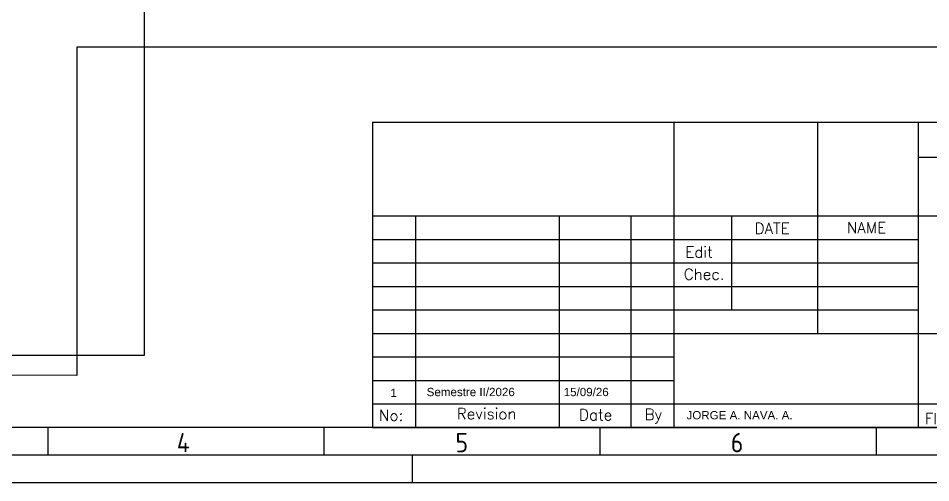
# Model space of a CAD drawing. Header units: millimetres. Extents: x 42961 to 43381, y 28224 to 28521.
# Drawn here: x 43119.8 to 43285.1, y 28223.8 to 28307.8 of the extents above; entities that cross this region are included whole.
import ezdxf
from ezdxf.enums import TextEntityAlignment as Align

# ---------------------------------------------------------------- set-up
doc = ezdxf.new("R2010")
doc.units = ezdxf.units.MM
for name, color, linetype in [('025', 1, 'Continuous'), ('035', 5, 'Continuous'), ('07', 7, 'Continuous')]:
    doc.layers.add(name, color=color, linetype=linetype)
doc.styles.add('ISO Proportional', font='isocp.shx')
doc.styles.get("Standard").update_dxf_attribs({"font": 'arial.ttf'})
doc.styles.add('WD', font='romans.shx')

# ---------------------------------------------------------------- blocks, each defined once
blk = doc.blocks.new('IEC_border_a3')
at = {"layer": '035'}
for p, q in [((164, 10), (164, 5)), ((214, 10), (214, 5)), ((264, 10), (264, 5)), ((314, 10), (314, 5)), ((230, 5), (230, 0))]:
    blk.add_line(p, q, dxfattribs=at)
for points in [[(0, 297), (420, 297), (420, 0), (0, 0)], [(18, 287), (410, 287), (410, 10), (18, 10)]]:
    blk.add_lwpolyline(points, close=True, dxfattribs=at)
at = {"layer": '07'}
blk.add_lwpolyline([(13, 292), (415, 292), (415, 5), (13, 5)], close=True, dxfattribs=at)
at = {"layer": '035', "style": 'ISO Proportional'}
for s, p in [('4', (187.38, 5.5)), ('5', (237.84, 5.5)), ('6', (287.69, 5.5))]:
    blk.add_text(s, height=3.5, dxfattribs=at).set_placement(p)
blk = doc.blocks.new('IEC_tblock_a3')
at = {"layer": '035'}
for p, q in [((-106.6, 55.25), (-106.6, 17)), ((-88.4, 48.88), (0, 48.88)), ((-179.4, 38.25), (-179.4, 0)), ((-153.4, 38.25), (-153.4, 0)), ((-140.4, 38.25), (-140.4, 0)), ((-122.2, 38.25), (-122.2, 21.25)), ((-187.2, 34), (-88.4, 34)), ((-187.2, 29.75), (-88.4, 29.75)), ((-187.2, 25.5), (-88.4, 25.5)), ((-187.2, 21.25), (-88.4, 21.25)), ((-187.2, 17), (-132.6, 17)), ((-187.2, 12.75), (-132.6, 12.75)), ((-187.2, 8.5), (-132.6, 8.5)), ((-187.2, 4.25), (0, 4.25))]:
    blk.add_line(p, q, dxfattribs=at)
at = {"layer": '07'}
for p, q in [((-187.2, 55.25), (-187.2, 0)), ((-187.2, 55.25), (0, 55.25)), ((-132.6, 55.25), (-132.6, 0)), ((-88.4, 55.25), (-88.4, 0)), ((-187.2, 38.25), (0, 38.25)), ((-132.6, 17), (0, 17)), ((-187.2, 0), (0, 0))]:
    blk.add_line(p, q, dxfattribs=at)
at = {"style": 'WD'}
for tag, p in [('SCALE', (-69.88, 51.07)), ('SH', (-8.74, 10.06)), ('FILENAME', (-68.15, 0.8))]:
    blk.add_attdef(tag, p, '', height=2, dxfattribs=at)
for tag, height, p in [('PROJDESC', 5, (-45.9, 29.2)), ('EDDATE', 2, (-114.97, 30.8)), ('EDBY', 2, (-98.02, 30.86)), ('CKDATE', 2, (-114.85, 26.58)), ('CKBY', 2, (-97.88, 26.3)), ('DWGDESC', 5, (-44.85, 19.72)), ('DWGNO', 3.5, (-48.54, 9.46))]:
    blk.add_attdef(tag, text='', height=height, dxfattribs=at).set_placement(p, align=Align.CENTER)
at = {"style": 'WD', "flags": 1}
blk.add_attdef('WD_TB', (-120.95, 11.91), '', height=2, dxfattribs=at)
at = {"layer": '025', "style": 'WD'}
for s, p in [('DATE', (-118, 35)), ('Edit', (-130.55, 30.72)), ('Chec.', (-130.82, 26.72)), ('FILENAME', (-87.18, 0.61))]:
    blk.add_text(s, height=2, dxfattribs=at).set_placement(p)
for s, p in [('NAME', (-97.74, 35.14)), ('Revision', (-166.53, 1.47)), ('By', (-136.33, 1.37)), ('No:', (-183.81, 1.19)), ('Date', (-146.79, 1.28))]:
    blk.add_text(s, height=2, dxfattribs=at).set_placement(p, align=Align.CENTER)

msp = doc.modelspace()

# ---------------------------------------------------------------- linework, layer by layer
for p, q in [((43142.72, 28246.88), (43142.72, 28309.51)), ((43075.5, 28246.88), (43142.72, 28246.88))]:
    msp.add_line(p, q)
at = {"color": 1}
for p, q in [((43357.4, 28302.6), (43130.43, 28302.6)), ((43130.43, 28302.6), (43130.43, 28243.19)), ((43130.43, 28243.19), (43079.1, 28243.35))]:
    msp.add_line(p, q, dxfattribs=at)

# ---------------------------------------------------------------- block references
for name, p in [('IEC_border_a3', (42961.18, 28223.79)), ('IEC_tblock_a3', (43371.18, 28233.79))]:
    msp.add_blockref(name, p)

# ---------------------------------------------------------------- texts
at = {"char_height": 1.5, "attachment_point": 1}
for s, width, heights, insert in [('1', 13.0311, [0], (43187.22, 28240.79)), ('Semestre II/2026', 23.0957, [0], (43193.8, 28240.95)), ('15/09/26', 13.0311, [0], (43218.61, 28240.95)), ('JORGE A. NAVA. A.', 27.914, [2.3], (43240.85, 28236.75))]:
    msp.add_mtext_dynamic_manual_height_columns(s, width=width, gutter_width=12.5, heights=heights, dxfattribs=dict(at, insert=insert))

doc.saveas('drawing.dxf')
